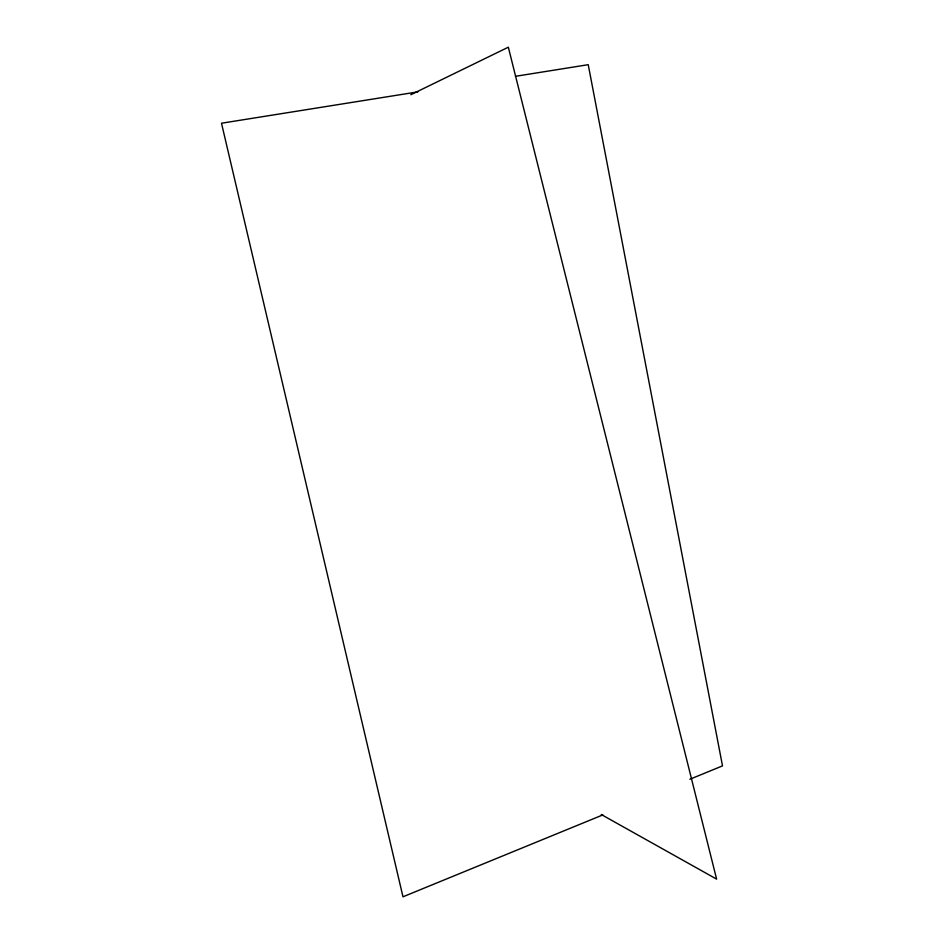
<?xml version="1.0" encoding="UTF-8"?>
<svg xmlns="http://www.w3.org/2000/svg" width="944" height="944" viewBox="0 0 944 944"><rect width="100%" height="100%" fill="white"/><g stroke="black" fill="none" stroke-linecap="round" stroke-linejoin="round"><path stroke-width="1.42" d="M410.829 94.719L508.332 47.2L716.614 879.124L601.234 814.495M602.85 814.908L402.982 896.8L221.498 123.227L417.968 91.863M689.863 779.26L722.502 765.891L588.23 64.688L515.471 76.311"/></g></svg>
